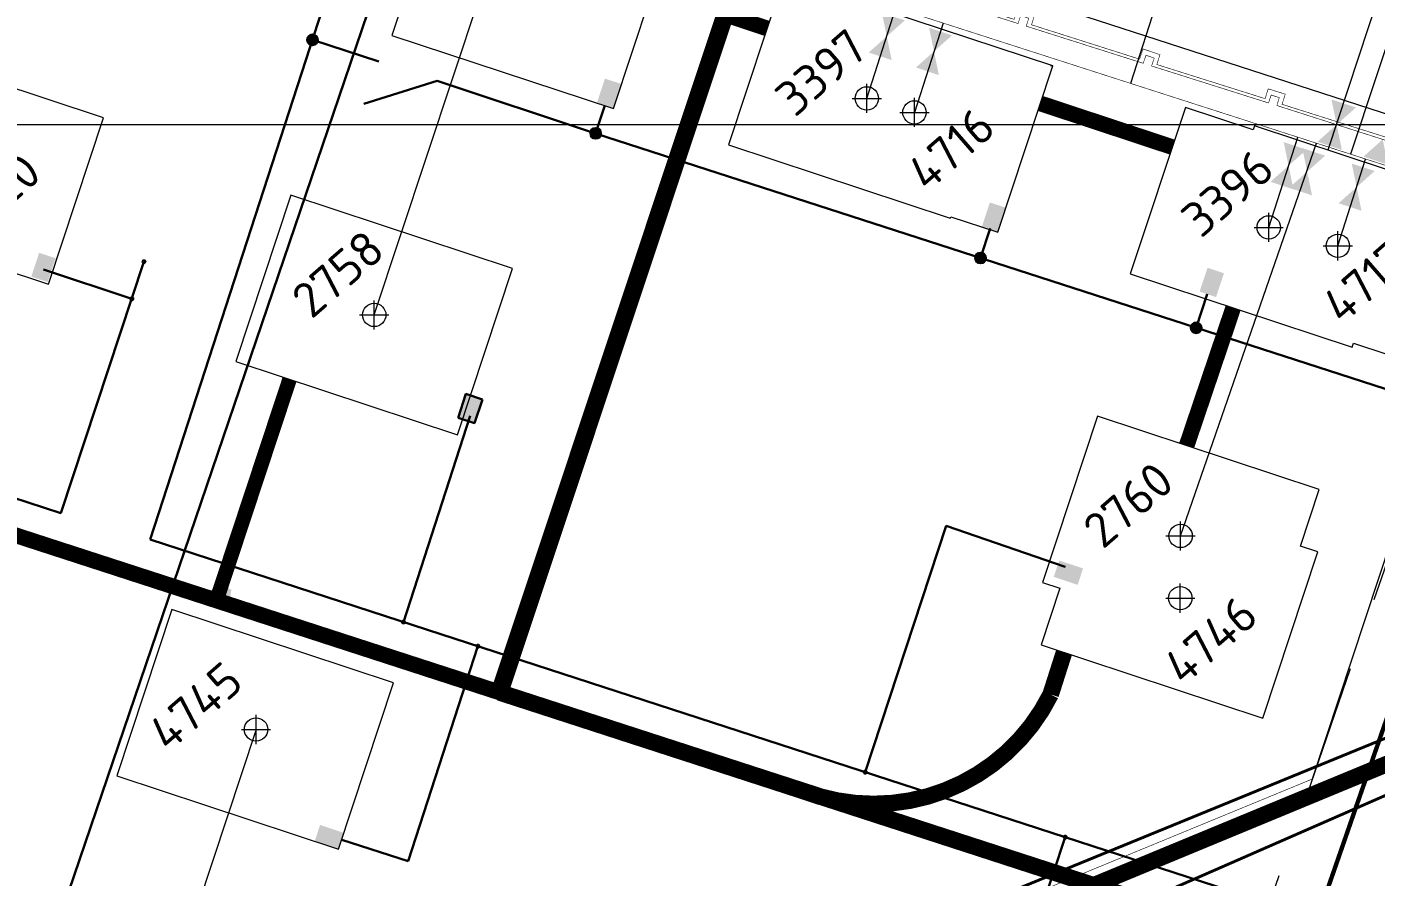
# Model space of a CAD drawing. Header units: millimetres. Extents: x 519 to 9564855, y -810 to 5021775.
# Drawn here: x 9541423.2 to 9541885.1, y 4996742.6 to 4997033.5 of the extents above; entities that cross this region are included whole.
import ezdxf

# ---------------------------------------------------------------- set-up
doc = ezdxf.new("R2010")
doc.units = ezdxf.units.MM
doc.header["$LTSCALE"] = 2
doc.header["$MEASUREMENT"] = 0
doc.header["$PDMODE"] = 2
doc.header["$PDSIZE"] = 5
doc.linetypes.add('92051501$0$DASHED', pattern=[0.75, 0.5, -0.25])
doc.linetypes.add('ACAD_ISO02W100', pattern=[15, 12, -3])
for name, color, linetype in [('42 доп. скв. на 2009 год', 96, 'Continuous'), ('Existing roads', 41, 'Continuous'), ('FIBERGLASS', 212, 'Continuous'), ('GRID_PULKOVO', 7, 'Continuous'), ('OilColl&Flowlines', 3, 'Continuous'), ('Stage 12 wells.Text&Frame', 52, 'Continuous'), ('Stage VII wells', 9, 'Continuous'), ('Скважины  2018 года', 7, 'Continuous'), ('Скважины 2019г.', 241, 'Continuous'), ('Скважины на 2020 год', 140, 'Continuous')]:
    doc.layers.add(name, color=color, linetype=linetype)
for name, color, linetype, lineweight in [('PPLINE_GAS', 4, 'GAS_LINE', 30), ('SteamInjInfrastructure', 25, 'Continuous', 100), ('WELLS(drilled after 2000y)', 6, 'Continuous', 40), ('Скв на 2025 допы от ХеКай', 204, 'Continuous', 0), ('Электро', 1, 'Continuous', 30), ('Электроснаб', 1, 'Continuous', 18), ('Электроснабжене', 1, 'Continuous', 18)]:
    doc.layers.add(name, color=color, linetype=linetype, lineweight=lineweight)
doc.styles.add('92051501$0$STANDARD', font='simplex.shx')
doc.styles.add('Elect', font='isocpeur.ttf')
doc.styles.add('GeoApp', font='', dxfattribs={"height": 1})
doc.styles.get('GeoApp').set_extended_font_data('D431', italic=True)
doc.linetypes.add('g5_121_g', pattern='A,4,-0.4,["Г",GeoApp,S=1,R=0,X=0,Y=-0.5],-1.2,12', length=17.6)
doc.linetypes.add('GAS_LINE', pattern='A,0.5,-0.2,["G",92051501$0$STANDARD,S=0.1,R=0,X=-0.1,Y=-0.05],-0.05', length=0.75)

msp = doc.modelspace()

# ---------------------------------------------------------------- hatches: boundary and pattern name
at = {"layer": 'Existing roads', "lineweight": 0}
msp.add_hatch(color=256, dxfattribs=at).paths.add_polyline_path([(9541498.08856, 4996831.40101, -0.406846034), (9541493.26706, 4996840.69705), (9541487.56625, 4996842.58334, -0.406846034), (9541478.15159, 4996837.99779)])
at = {"layer": 'Электро'}
h = msp.add_hatch(color=256, dxfattribs=at)
edge = h.paths.add_edge_path()
edge.add_arc((9541521.02683, 4997029.0921), 1.80448, 0, 360)
for points in [[(9541618.56027, 4997007.60632), (9541624.1725, 4997005.74933), (9541626.87973, 4997013.93119), (9541621.26749, 4997015.78818)], [(9541750.45326, 4996965.14857), (9541756.06549, 4996963.29159), (9541758.77272, 4996971.47345), (9541753.16048, 4996973.33043)], [(9541424.68174, 4996947.93001), (9541430.29397, 4996946.07302), (9541433.0012, 4996954.25488), (9541427.38896, 4996956.11187)], [(9541825.04162, 4996942.78412), (9541830.65386, 4996940.92714), (9541833.36109, 4996949.10899), (9541827.74885, 4996950.96598)], [(9541571.1025, 4996899.33539), (9541576.71473, 4996897.47841), (9541579.42196, 4996905.66026), (9541573.80972, 4996907.51725)], [(9541783.22865, 4996842.35763), (9541785.08563, 4996847.96986), (9541776.90378, 4996850.67709), (9541775.04679, 4996845.06485)]]:
    msp.add_hatch(color=256, dxfattribs=at).paths.add_polyline_path(points)
h = msp.add_hatch(color=256, dxfattribs=at)
edge = h.paths.add_edge_path()
edge.add_arc((9541618.071, 4996997.01867), 1.80448, 0, 360)
h = msp.add_hatch(color=256, dxfattribs=at)
edge = h.paths.add_edge_path()
edge.add_arc((9541749.96466, 4996954.31706), 1.80448, 0, 360)
h = msp.add_hatch(color=256, dxfattribs=at)
edge = h.paths.add_edge_path()
edge.add_arc((9541823.84379, 4996930.41303), 1.80448, 0, 360)
at = {"layer": 'Электро', "ltscale": 25}
msp.add_hatch(color=256, dxfattribs=at).paths.add_polyline_path([(9541523.64015, 4996760.06521), (9541521.78317, 4996754.45297), (9541529.96502, 4996751.74574), (9541531.82201, 4996757.35798)])
at = {"layer": 'Электроснаб', "lineweight": 0}
h = msp.add_hatch(color=1, dxfattribs=at)
edge = h.paths.add_edge_path()
edge.add_arc((9541521.02683, 4997029.0921), 1.80448, 0, 360)
for points in [[(9541618.56027, 4997007.60632), (9541624.1725, 4997005.74933), (9541626.87973, 4997013.93119), (9541621.26749, 4997015.78818)], [(9541750.45326, 4996965.14857), (9541756.06549, 4996963.29159), (9541758.77272, 4996971.47345), (9541753.16048, 4996973.33043)], [(9541424.68174, 4996947.93001), (9541430.29397, 4996946.07302), (9541433.0012, 4996954.25488), (9541427.38896, 4996956.11187)], [(9541825.04162, 4996942.78412), (9541830.65386, 4996940.92714), (9541833.36109, 4996949.10899), (9541827.74885, 4996950.96598)], [(9541571.1025, 4996899.33539), (9541576.71473, 4996897.47841), (9541579.42196, 4996905.66026), (9541573.80972, 4996907.51725)], [(9541783.22865, 4996842.35763), (9541785.08563, 4996847.96986), (9541776.90378, 4996850.67709), (9541775.04679, 4996845.06485)]]:
    msp.add_hatch(color=1, dxfattribs=at).paths.add_polyline_path(points)
h = msp.add_hatch(color=1, dxfattribs=at)
edge = h.paths.add_edge_path()
edge.add_arc((9541618.071, 4996997.01867), 1.80448, 0, 360)
h = msp.add_hatch(color=1, dxfattribs=at)
edge = h.paths.add_edge_path()
edge.add_arc((9541749.96466, 4996954.31706), 1.80448, 0, 360)
h = msp.add_hatch(color=1, dxfattribs=at)
edge = h.paths.add_edge_path()
edge.add_arc((9541823.84379, 4996930.41303), 1.80448, 0, 360)
at = {"layer": 'Электроснаб', "lineweight": 0, "ltscale": 25}
msp.add_hatch(color=1, dxfattribs=at).paths.add_polyline_path([(9541523.64015, 4996760.06521), (9541521.78317, 4996754.45297), (9541529.96502, 4996751.74574), (9541531.82201, 4996757.35798)])
at = {"layer": 'Электроснабжене', "lineweight": 0}
h = msp.add_hatch(color=1, dxfattribs=at)
edge = h.paths.add_edge_path()
edge.add_arc((9541521.02683, 4997029.0921), 1.80448, 0, 360)
for points in [[(9541618.56027, 4997007.60632), (9541624.1725, 4997005.74933), (9541626.87973, 4997013.93119), (9541621.26749, 4997015.78818)], [(9541750.45326, 4996965.14857), (9541756.06549, 4996963.29159), (9541758.77272, 4996971.47345), (9541753.16048, 4996973.33043)], [(9541424.68174, 4996947.93001), (9541430.29397, 4996946.07302), (9541433.0012, 4996954.25488), (9541427.38896, 4996956.11187)], [(9541825.04162, 4996942.78412), (9541830.65386, 4996940.92714), (9541833.36109, 4996949.10899), (9541827.74885, 4996950.96598)], [(9541571.1025, 4996899.33539), (9541576.71473, 4996897.47841), (9541579.42196, 4996905.66026), (9541573.80972, 4996907.51725)], [(9541783.22865, 4996842.35763), (9541785.08563, 4996847.96986), (9541776.90378, 4996850.67709), (9541775.04679, 4996845.06485)]]:
    msp.add_hatch(color=1, dxfattribs=at).paths.add_polyline_path(points)
h = msp.add_hatch(color=1, dxfattribs=at)
edge = h.paths.add_edge_path()
edge.add_arc((9541618.071, 4996997.01867), 1.80448, 0, 360)
h = msp.add_hatch(color=1, dxfattribs=at)
edge = h.paths.add_edge_path()
edge.add_arc((9541749.96466, 4996954.31706), 1.80448, 0, 360)
h = msp.add_hatch(color=1, dxfattribs=at)
edge = h.paths.add_edge_path()
edge.add_arc((9541823.84379, 4996930.41303), 1.80448, 0, 360)
at = {"layer": 'Электроснабжене', "lineweight": 0, "ltscale": 25}
msp.add_hatch(color=1, dxfattribs=at).paths.add_polyline_path([(9541523.64015, 4996760.06521), (9541521.78317, 4996754.45297), (9541529.96502, 4996751.74574), (9541531.82201, 4996757.35798)])

# ---------------------------------------------------------------- linework, layer by layer
at = {"layer": '42 доп. скв. на 2009 год', "color": 0, "linetype": 'ByBlock', "lineweight": 0}
for points in [[(9541698.56049, 4997044.72817), (9541682.43745, 4997050.06299), (9541663.58202, 4996993.07759), (9541739.56255, 4996967.93701), (9541739.73951, 4996968.47183)], [(9541843.37761, 4996998.17324), (9541820.13745, 4997005.86299), (9541801.28202, 4996948.87759), (9541877.26255, 4996923.73701), (9541877.72239, 4996925.12676)]]:
    msp.add_lwpolyline(points, dxfattribs=at)
for centre in [(9541711, 4997009), (9541848.7, 4996964.8)]:
    msp.add_circle(centre, 4, dxfattribs=at)
for p in [(9541711, 4997009), (9541848.7, 4996964.8)]:
    msp.add_point(p, dxfattribs=at)
at = {"layer": 'Existing roads', "color": 3, "linetype": 'ByBlock', "lineweight": 0, "ltscale": 80}
for p, q in [((9541872.4, 4996958.5), (9541881.90595, 4996988.23125, -4.30139)), ((9541501.7, 4996792.8), (9541413.10287, 4996524.20497, 0))]:
    msp.add_line(p, q, dxfattribs=at)
at = {"layer": 'Existing roads', "lineweight": 0, "flags": 128}
for points, const_width in [([(9540267.34375, 4997233.27584), (9541585.13687, 4996805.49896)], 5.4), ([(9541513.19822, 4996912.78401), (9541488.12007, 4996836.99218)], 5), ([(9542146.78766, 4996887.54136), (9541292.14536, 4996533.95338)], 5.7), ([(9541688.76596, 4996771.85929), (9542860.23265, 4996391.58233)], 5.7)]:
    msp.add_lwpolyline(points, dxfattribs=dict(at, const_width=const_width))
at = {"layer": 'Existing roads', "linetype": 'ByBlock', "lineweight": 0, "const_width": 6, "flags": 128}
msp.add_lwpolyline([(9541682.02484, 4997096.52595), (9541585.13687, 4996805.49896)], dxfattribs=at)
at = {"layer": 'Existing roads', "lineweight": 0, "const_width": 5.4}
for points in [[(9541662.45007, 4997037.72827), (9541676.78653, 4997032.9846)], [(9541770.46397, 4997007.26582), (9541815.65408, 4996992.31323)], [(9541820.57892, 4996890.05737), (9541836.5217, 4996937.21742)]]:
    msp.add_lwpolyline(points, dxfattribs=at)
at = {"layer": 'Existing roads', "lineweight": 0, "const_width": 5.7, "flags": 128}
msp.add_lwpolyline([(9541585.13687, 4996805.49896), (9541688.76596, 4996771.85929, 0.387144355), (9541773.97647, 4996804.79071), (9541778.56771, 4996819.16836)], format="xyb", dxfattribs=at)
at = {"layer": 'FIBERGLASS', "color": 5, "linetype": '92051501$0$DASHED', "lineweight": 0, "ltscale": 50}
msp.add_line((9542194.14782, 4997735.41625), (9541382.08701, 4995377.79909), dxfattribs=at)
at = {"layer": 'FIBERGLASS', "lineweight": 0, "const_width": 1}
msp.add_lwpolyline([(9537068.05, 4997002.22187), (9537981.72, 4996708.3), (9538034.79, 4996874.91), (9539300, 4996482.3), (9539854.3, 4997038.3), (9541302.5903, 4996549.89746), (9542161.1, 4996901.3), (9542450.6, 4996805.7), (9542706.4, 4996882.9), (9542843.8, 4997304.1), (9543427.4, 4997108.5), (9543551.3, 4997487.2), (9544168.068, 4997275.346), (9544226.79603, 4997449.75375)], dxfattribs=at)
at = {"layer": 'FIBERGLASS', "lineweight": 0, "ltscale": 5, "const_width": 1}
msp.add_lwpolyline([(9541202.46, 4996731.86), (9541157.86089, 4996595.43189), (9541344.59256, 4996532.15575), (9542055.29603, 4996843.09363), (9542442.74738, 4996715.71339), (9542720.61, 4996868.84), (9542838.83, 4997229.37), (9543081.81, 4997149.7), (9543145.77, 4997182.12), (9543440.72, 4997085.62), (9543558.29, 4997444.97), (9544154.46845, 4997245.2615), (9544223.59731, 4997450.79678)], dxfattribs=at)
at = {"layer": 'GRID_PULKOVO', "lineweight": 0}
msp.add_line((9533000, 4997000), (9548000, 4997000), dxfattribs=at)
at = {"layer": 'OilColl&Flowlines', "lineweight": 0, "ltscale": 40}
for p, q in [((9541916.3, 4997134.4), (9541868.93692, 4996991.25803)), ((9541711, 4997009), (9541720.97246, 4997040.00087)), ((9541848.7, 4996964.8), (9541858.64454, 4996995.71406))]:
    msp.add_line(p, q, dxfattribs=at)
at = {"layer": 'OilColl&Flowlines', "linetype": 'ByBlock', "lineweight": 0}
for p, q in [((9541542.2, 4996934.8), (9541590.88187, 4997081.88165)), ((9541818.5, 4996859.1), (9541865.08308, 4996993.61072, -4.07551))]:
    msp.add_line(p, q, dxfattribs=at)
at = {"layer": 'OilColl&Flowlines', "lineweight": 0}
msp.add_line((9541737.12118, 4997034.8061, -2.34572), (9541727.3, 4997004.2), dxfattribs=at)
at = {"layer": 'OilColl&Flowlines', "lineweight": 0, "ltscale": 40, "const_width": 0.2}
msp.add_lwpolyline([(9541563.46, 4997090.67), (9542471.25098, 4996798.64879)], dxfattribs=at)
at = {"layer": 'OilColl&Flowlines', "linetype": 'ByBlock', "lineweight": 0}
for points in [[(9541724.00711, 4997035.72756), (9541717.82708, 4997030.223), (9541716.15, 4997038.32734)], [(9541719.50417, 4997022.11866), (9541711.64706, 4997024.71843), (9541717.82708, 4997030.223)], [(9541740.18179, 4997030.58955, -1.60067), (9541734.00177, 4997025.08498, -1.60067), (9541732.32469, 4997033.18932, -1.60067)], [(9541735.67885, 4997016.98064, -1.60067), (9541727.82175, 4997019.58041, -1.60067), (9541734.00177, 4997025.08498, -1.60067)], [(9541861.67918, 4996991.44075), (9541855.49916, 4996985.93619), (9541853.82208, 4996994.04053)], [(9541868.0556, 4996989.38957, -3.77456), (9541861.87557, 4996983.885, -3.77456), (9541860.19849, 4996991.98934, -3.77456)], [(9541857.17624, 4996977.83185), (9541849.31914, 4996980.43162), (9541855.49916, 4996985.93619)], [(9541885.00392, 4996984.09624, -2.90678), (9541878.82389, 4996978.59168, -2.90678), (9541877.14681, 4996986.69602, -2.90678)], [(9541863.55266, 4996975.78066, -3.77456), (9541855.69555, 4996978.38043, -3.77456), (9541861.87557, 4996983.885, -3.77456)], [(9541880.50098, 4996970.48734, -2.90678), (9541872.64387, 4996973.08711, -2.90678), (9541878.82389, 4996978.59168, -2.90678)]]:
    msp.add_solid(points, dxfattribs=at)
at = {"layer": 'OilColl&Flowlines', "lineweight": 0}
for points in [[(9541878.58192, 4997005.87475), (9541871.98629, 4997000), (9541870.19642, 4997008.64936)], [(9541873.77615, 4996991.35064), (9541865.39065, 4996994.12525), (9541871.98629, 4997000)], [(9541889.56015, 4996986.29506), (9541881.17465, 4996989.06967), (9541887.77028, 4996994.94442)]]:
    msp.add_solid(points, dxfattribs=at)
at = {"layer": 'PPLINE_GAS', "color": 4, "linetype": 'GAS_LINE', "lineweight": 0, "ltscale": 25}
msp.add_line((9541575.96726, 4997105.29839), (9542148.94604, 4996919.2536), dxfattribs=at)
at = {"layer": 'PPLINE_GAS', "color": 4, "linetype": 'GAS_LINE', "lineweight": 0, "ltscale": 80}
msp.add_line((9541773.90422, 4997020.31411, 0.01539), (9541774.6969, 4997020.05869, 0.01545), dxfattribs=at)
at = {"layer": 'PPLINE_GAS', "linetype": 'g5_121_g'}
msp.add_lwpolyline([(9534778.5479, 4998536.78098), (9534874.18051, 4998503.20616), (9535072.84513, 4998402.39372), (9535451.90206, 4998298.75678), (9537303.35592, 4997704.5983), (9537377.97521, 4997927.57471), (9538200.14956, 4997654.43587), (9538214.55082, 4997649.50142), (9538234.24131, 4997643.04917), (9538590.1015, 4997520.55902), (9539125.3331, 4997334.13457), (9539210.91174, 4997304.42884), (9539345.38339, 4997257.75155), (9539456.46224, 4997220.86465), (9539620.38329, 4997166.42999), (9539867.53158, 4997084.35735), (9540014.59686, 4997034.46686), (9540009.45675, 4997018.26256), (9541300.177, 4996571.493), (9541398.857, 4996623.815), (9541532.03867, 4997015.00349), (9541563.89422, 4997108.93401), (9541575.96726, 4997105.29839)], dxfattribs=at)
at = {"layer": 'Stage 12 wells.Text&Frame', "color": 0, "linetype": 'ByBlock', "lineweight": 0}
for points in [[(9541548.21936, 4997030.56684), (9541624.16255, 4997005.53701), (9541643.01798, 4997062.52241), (9541567.03745, 4997087.66299), (9541548.21936, 4997030.56684)], [(9541739.73951, 4996968.47183), (9541755.86255, 4996963.13701), (9541774.71798, 4997020.12241), (9541698.73745, 4997045.26299), (9541698.56049, 4997044.72817)], [(9541377.3992, 4996962.9278), (9541430.56255, 4996945.33701), (9541449.41798, 4997002.32241), (9541373.43745, 4997027.46299), (9541369.8008, 4997016.4722)], [(9541877.72239, 4996925.12676), (9541900.96255, 4996917.43701), (9541919.81798, 4996974.42241), (9541843.83745, 4996999.56299), (9541843.37761, 4996998.17324)]]:
    msp.add_lwpolyline(points, dxfattribs=at)
msp.add_lwpolyline([(9541453.98202, 4996776.87759), (9541529.96255, 4996751.73701), (9541548.81798, 4996808.72241), (9541472.83745, 4996833.86299)], close=True, dxfattribs=at)
for centre in [(9541727.3, 4997004.2), (9541872.4, 4996958.5), (9541501.7, 4996792.8)]:
    msp.add_circle(centre, 4, dxfattribs=at)
for p in [(9541727.3, 4997004.2), (9541872.4, 4996958.5), (9541501.7, 4996792.8)]:
    msp.add_point(p, dxfattribs=at)
at = {"layer": 'Stage VII wells', "color": 0, "linetype": 'ByBlock', "lineweight": 0}
msp.add_lwpolyline([(9541859.5865, 4996855.58503), (9541866.01798, 4996875.02241), (9541790.03745, 4996900.16299), (9541771.18202, 4996843.1776), (9541777.1135, 4996841.21498)], dxfattribs=at)
msp.add_circle((9541818.5, 4996859.1), 4, dxfattribs=at)
at = {"layer": 'Stage VII wells', "color": 0, "linetype": 'ByBlock', "lineweight": 0, "ltscale": 80}
msp.add_point((9541818.5, 4996859.1), dxfattribs=at)
at = {"layer": 'SteamInjInfrastructure', "linetype": 'ByBlock', "lineweight": 0, "ltscale": 80}
msp.add_line((9542173.65451, 4997715.9035), (9541863.62092, 4996775.81336), dxfattribs=at)
at = {"layer": 'SteamInjInfrastructure', "linetype": 'ByBlock', "lineweight": 0, "ltscale": 50, "const_width": 0.2}
msp.add_lwpolyline([(9541863.62092, 4996775.81336), (9541303.01305, 4996544.91028), (9541291.432, 4996540.01743), (9539857.77275, 4997015.6458), (9539305.61544, 4996462.66765)], dxfattribs=at)
at = {"layer": 'WELLS(drilled after 2000y)', "color": 6, "lineweight": 0, "const_width": 0.2, "elevation": -24.66909}
msp.add_lwpolyline([(9541890.21, 4996995.268), (9541853.27426, 4997006.97072), (9541854.376, 4997010.448), (9541848.51827, 4997012.27753), (9541847.464, 4997008.902), (9541810.36144, 4997020.59746), (9541811.428, 4997023.981), (9541805.63837, 4997025.93054), (9541804.463, 4997022.44), (9541767.41991, 4997034.20851), (9541768.505, 4997037.624), (9541762.59163, 4997039.50735), (9541761.49595, 4997036.06038), (9541724.60068, 4997047.78819), (9541725.689, 4997051.212), (9541719.79229, 4997053.11593), (9541718.69, 4997049.702), (9541700.275, 4997055.51), (9541701.659, 4997060.136), (9541696.073, 4997061.919), (9541694.33495, 4997056.18202), (9541565.48321, 4997096.91561)], dxfattribs=at)
at = {"layer": 'WELLS(drilled after 2000y)', "color": 6, "lineweight": 0, "const_width": 0.2}
msp.add_lwpolyline([(9541891.50495, 4996993.74821), (9541851.496, 4997006.563), (9541852.322, 4997009.248), (9541849.54409, 4997010.16239), (9541848.646, 4997007.434), (9541808.56194, 4997020.10318), (9541809.4976, 4997022.79099), (9541806.64963, 4997023.7824), (9541805.688, 4997021.02), (9541765.62078, 4997033.74377), (9541766.477, 4997036.44), (9541763.72405, 4997037.37088), (9541762.803, 4997034.647), (9541722.76501, 4997047.30731), (9541723.631, 4997050.046), (9541720.85909, 4997050.96345), (9541719.959, 4997048.244), (9541694.33495, 4997056.18202)], dxfattribs=at)
at = {"layer": 'WELLS(drilled after 2000y)', "color": 0, "linetype": 'ByBlock', "lineweight": 0}
msp.add_lwpolyline([(9541494.78202, 4996918.8776), (9541570.76255, 4996893.73702), (9541589.61798, 4996950.72241), (9541513.63745, 4996975.86299)], close=True, dxfattribs=at)
msp.add_circle((9541542.2, 4996934.8), 4, dxfattribs=at)
at = {"layer": 'WELLS(drilled after 2000y)', "color": 0, "linetype": 'ByBlock', "lineweight": 0, "ltscale": 5}
msp.add_point((9541542.2, 4996934.8), dxfattribs=at)
at = {"layer": 'Скв на 2025 допы от ХеКай', "color": 244, "linetype": 'ACAD_ISO02W100', "lineweight": 0, "true_color": 0x991b1e, "const_width": 1.5, "elevation": 23.89046}
msp.add_lwpolyline([(9539371.99663, 4997269.22699), (9539639.56304, 4997181.37805), (9539953.29769, 4997078.30478), (9540678.73072, 4996840.1926), (9540701.13885, 4996795.87752), (9540805.94244, 4996761.46782), (9540850.25751, 4996783.87595), (9541778.96857, 4996478.95625), (9541933.60866, 4996924.71284), (9541959.59701, 4997000.01304), (9541984.406, 4997071.89607), (9542017.0262, 4997166.41176), (9542028.623, 4997200.01304), (9542056.87793, 4997285.92151), (9542079.72467, 4997355.5053), (9542077.25468, 4997367.30989), (9542097.18736, 4997428.05079), (9542106.17218, 4997436.09083), (9542151.59188, 4997574.39346), (9542047.08076, 4997608.70716), (9542065.79733, 4997665.7132), (9542054.72165, 4997718.62031), (9542078.12789, 4997789.91), (9542071.12629, 4997792.23624)], dxfattribs=at)
at = {"layer": 'Скважины  2018 года', "color": 3, "lineweight": 0, "ltscale": 50}
msp.add_line((9541868.1, 4997221.6), (9541801.36369, 4997014.14035), dxfattribs=at)
at = {"layer": 'Скважины 2019г.', "color": 3, "linetype": 'ByBlock', "lineweight": 0, "ltscale": 50}
msp.add_line((9541944.21696, 4997194.38581), (9541876.76755, 4996989.88419), dxfattribs=at)
at = {"layer": 'Скважины 2019г.', "color": 0, "linetype": 'ByBlock', "lineweight": 0}
msp.add_point((9541818.4, 4996837.8), dxfattribs=at)
at = {"layer": 'Скважины на 2020 год', "color": 0, "linetype": 'ByBlock', "lineweight": 0}
msp.add_lwpolyline([(9541777.1135, 4996841.21498), (9541770.68202, 4996821.7776), (9541846.66254, 4996796.63702), (9541865.51798, 4996853.62241), (9541859.5865, 4996855.58503)], dxfattribs=at)
msp.add_circle((9541818.4, 4996837.8), 4, dxfattribs=at)
at = {"layer": 'Электро'}
for p, q in [((9541620.89875, 4997336.46532), (9541465.37938, 4996857.82594)), ((9540687.91936, 4997109.3692), (9541434.86198, 4996866.89523, 0)), ((9541543.72515, 4997021.61118, 0), (9541521.02683, 4997029.0921)), ((9541563.7864, 4997014.97521, 0), (9541538.59995, 4997007.12323)), ((9541618.071, 4996997.01867, 0), (9541563.7864, 4997014.97521, 0)), ((9541621.21233, 4997006.51246), (9541618.071, 4996997.01867, 0)), ((9542667.92493, 4996657.12022, 0), (9541618.071, 4996997.01867, 0)), ((9541753.22078, 4996964.37657), (9541749.96746, 4996954.32572, 0)), ((9541463.29608, 4996953.05762, 0), (9541434.86183, 4996866.89477, 0)), ((9541428.82575, 4996950.38824), (9541459.16674, 4996940.34883, 0)), ((9541827.57841, 4996941.95085), (9541823.84379, 4996930.41303, 0)), ((9541573.62999, 4996907.75028, 0), (9541570.92276, 4996899.56842, 0)), ((9541579.24222, 4996905.89329, 0), (9541573.62999, 4996907.75028, 0)), ((9541576.53499, 4996897.71143, 0), (9541579.24222, 4996905.89329, 0)), ((9541552.20141, 4996829.61624, 0), (9541575.07447, 4996900.29496, 0)), ((9541570.92276, 4996899.56842, 0), (9541576.53499, 4996897.71143, 0)), ((9541465.37938, 4996857.82594), (9541550.99503, 4996830.00823, 0)), ((9541577.74586, 4996821.31638, 0), (9541553.80923, 4996747.64701, 0)), ((9541531.05549, 4996755.04015), (9541553.80923, 4996747.64701, 0)), ((9541778.98463, 4996755.92701, 0), (9541741.12605, 4996641.85033))]:
    msp.add_line(p, q, dxfattribs=at)
at = {"layer": 'Электро', "ltscale": 0.5}
for q in [(9541710.46426, 4996778.21385, 0), (9541778.99625, 4996848.54894)]:
    msp.add_line((9541738.19227, 4996862.54543), q, dxfattribs=at)
at = {"layer": 'Электро', "ltscale": 25}
msp.add_line((9541550.99503, 4996830.00823, 0), (9542262.59777, 4996598.78542, 0), dxfattribs=at)
at = {"layer": 'Электро'}
for centre in [(9541521.02683, 4997029.0921), (9541618.071, 4996997.01867, 0), (9541749.96466, 4996954.31706, 0), (9541823.84379, 4996930.41303, 0)]:
    msp.add_circle(centre, 1.80448, dxfattribs=at)
for centre, start, end in [((9541463.29608, 4996953.05762, 0), 162, 342), ((9541463.29608, 4996953.05762, 0), 342, 162), ((9541459.16674, 4996940.34883, 0), 162.0000001, 342.0000001), ((9541459.16674, 4996940.34883, 0), 342.0000001, 162.0000001), ((9541552.20141, 4996829.61624, 0), 162, 342), ((9541552.20141, 4996829.61624, 0), 342, 162), ((9541577.74457, 4996821.31242, 0), 162, 342), ((9541577.74457, 4996821.31242, 0), 342, 162), ((9541710.46426, 4996778.21385, 0), 162.0000001, 342.0000001), ((9541710.46426, 4996778.21385, 0), 342.0000001, 162.0000001), ((9541778.98463, 4996755.92701, 0), 162, 342), ((9541778.98463, 4996755.92701, 0), 342, 162)]:
    msp.add_arc(centre, 0.5, start, end, dxfattribs=at)
at = {"layer": 'Электроснаб', "color": 1, "linetype": 'ByBlock', "lineweight": 0}
for p, q in [((9541620.89875, 4997336.46532), (9541465.37938, 4996857.82594)), ((9540687.91936, 4997109.3692), (9541434.86198, 4996866.89523, 0)), ((9541543.72515, 4997021.61118, 0), (9541521.02683, 4997029.0921)), ((9541563.7864, 4997014.97521, 0), (9541538.59995, 4997007.12323)), ((9541618.071, 4996997.01867, 0), (9541563.7864, 4997014.97521, 0)), ((9542667.92493, 4996657.12022, 0), (9541618.071, 4996997.01867, 0)), ((9541552.20141, 4996829.61624, 0), (9541575.07447, 4996900.29496, 0)), ((9541465.37938, 4996857.82594), (9541550.99503, 4996830.00823, 0))]:
    msp.add_line(p, q, dxfattribs=at)
at = {"layer": 'Электроснаб', "color": 1, "lineweight": 0}
for p, q in [((9541621.21233, 4997006.51246), (9541618.071, 4996997.01867, 0)), ((9541753.22078, 4996964.37657), (9541749.96746, 4996954.32572, 0)), ((9541463.29608, 4996953.05762, 0), (9541434.86183, 4996866.89477, 0)), ((9541428.82575, 4996950.38824), (9541459.16674, 4996940.34883, 0)), ((9541827.57841, 4996941.95085), (9541823.84379, 4996930.41303, 0)), ((9541573.62999, 4996907.75028, 0), (9541570.92276, 4996899.56842, 0)), ((9541579.24222, 4996905.89329, 0), (9541573.62999, 4996907.75028, 0)), ((9541576.53499, 4996897.71143, 0), (9541579.24222, 4996905.89329, 0)), ((9541570.92276, 4996899.56842, 0), (9541576.53499, 4996897.71143, 0)), ((9541577.74586, 4996821.31638, 0), (9541553.80923, 4996747.64701, 0)), ((9541531.05549, 4996755.04015), (9541553.80923, 4996747.64701, 0)), ((9541778.98463, 4996755.92701, 0), (9541741.12605, 4996641.85033))]:
    msp.add_line(p, q, dxfattribs=at)
at = {"layer": 'Электроснаб', "color": 1, "lineweight": 0, "ltscale": 0.5}
for q in [(9541710.46426, 4996778.21385, 0), (9541778.99625, 4996848.54894)]:
    msp.add_line((9541738.19227, 4996862.54543), q, dxfattribs=at)
at = {"layer": 'Электроснаб', "color": 1, "linetype": '92051501$0$DASHED', "lineweight": 0, "ltscale": 25}
msp.add_line((9541550.99503, 4996830.00823, 0), (9542262.59777, 4996598.78542, 0), dxfattribs=at)
at = {"layer": 'Электроснаб', "color": 1, "lineweight": 0}
for centre in [(9541521.02683, 4997029.0921), (9541618.071, 4996997.01867, 0), (9541749.96466, 4996954.31706, 0), (9541823.84379, 4996930.41303, 0)]:
    msp.add_circle(centre, 1.80448, dxfattribs=at)
for centre, start, end in [((9541463.29608, 4996953.05762, 0), 162, 342), ((9541463.29608, 4996953.05762, 0), 342, 162), ((9541459.16674, 4996940.34883, 0), 162.0000001, 342.0000001), ((9541459.16674, 4996940.34883, 0), 342.0000001, 162.0000001), ((9541552.20141, 4996829.61624, 0), 162, 342), ((9541552.20141, 4996829.61624, 0), 342, 162), ((9541577.74457, 4996821.31242, 0), 162, 342), ((9541577.74457, 4996821.31242, 0), 342, 162), ((9541710.46426, 4996778.21385, 0), 162.0000001, 342.0000001), ((9541710.46426, 4996778.21385, 0), 342.0000001, 162.0000001), ((9541778.98463, 4996755.92701, 0), 162, 342), ((9541778.98463, 4996755.92701, 0), 342, 162)]:
    msp.add_arc(centre, 0.5, start, end, dxfattribs=at)
at = {"layer": 'Электроснабжене', "color": 1, "linetype": 'ByBlock', "lineweight": 0}
for p, q in [((9541620.89875, 4997336.46532), (9541465.37938, 4996857.82594)), ((9540687.91936, 4997109.3692), (9541434.86198, 4996866.89523, 0)), ((9541543.72515, 4997021.61118, 0), (9541521.02683, 4997029.0921)), ((9541563.7864, 4997014.97521, 0), (9541538.59995, 4997007.12323)), ((9541618.071, 4996997.01867, 0), (9541563.7864, 4997014.97521, 0)), ((9542667.92493, 4996657.12022, 0), (9541618.071, 4996997.01867, 0)), ((9541552.20141, 4996829.61624, 0), (9541575.07447, 4996900.29496, 0)), ((9541465.37938, 4996857.82594), (9541552.20187, 4996829.61767, 0))]:
    msp.add_line(p, q, dxfattribs=at)
at = {"layer": 'Электроснабжене', "color": 1, "lineweight": 0}
for p, q in [((9541621.21233, 4997006.51246), (9541618.071, 4996997.01867, 0)), ((9541753.22078, 4996964.37657), (9541749.96746, 4996954.32572, 0)), ((9541463.29608, 4996953.05762, 0), (9541434.86183, 4996866.89477, 0)), ((9541428.82575, 4996950.38824), (9541459.16674, 4996940.34883, 0)), ((9541827.57841, 4996941.95085), (9541823.84379, 4996930.41303, 0)), ((9541573.62999, 4996907.75028, 0), (9541570.92276, 4996899.56842, 0)), ((9541579.24222, 4996905.89329, 0), (9541573.62999, 4996907.75028, 0)), ((9541576.53499, 4996897.71143, 0), (9541579.24222, 4996905.89329, 0)), ((9541570.92276, 4996899.56842, 0), (9541576.53499, 4996897.71143, 0)), ((9541577.74586, 4996821.31638, 0), (9541553.80923, 4996747.64701, 0)), ((9541531.05549, 4996755.04015), (9541553.80923, 4996747.64701, 0)), ((9541778.98463, 4996755.92701, 0), (9541741.12605, 4996641.85033))]:
    msp.add_line(p, q, dxfattribs=at)
at = {"layer": 'Электроснабжене', "color": 1, "lineweight": 0, "ltscale": 0.5}
for q in [(9541710.46426, 4996778.21385, 0), (9541778.99625, 4996848.54894)]:
    msp.add_line((9541738.19227, 4996862.54543), q, dxfattribs=at)
at = {"layer": 'Электроснабжене', "color": 1, "lineweight": 0, "ltscale": 25}
msp.add_line((9541552.20187, 4996829.61767, 0), (9542262.59777, 4996598.78542, 0), dxfattribs=at)
at = {"layer": 'Электроснабжене', "color": 1, "lineweight": 0}
for centre in [(9541521.02683, 4997029.0921), (9541618.071, 4996997.01867, 0), (9541749.96466, 4996954.31706, 0), (9541823.84379, 4996930.41303, 0)]:
    msp.add_circle(centre, 1.80448, dxfattribs=at)
for centre, start, end in [((9541463.29608, 4996953.05762, 0), 162, 342), ((9541463.29608, 4996953.05762, 0), 342, 162), ((9541459.16674, 4996940.34883, 0), 162.0000001, 342.0000001), ((9541459.16674, 4996940.34883, 0), 342.0000001, 162.0000001), ((9541710.46426, 4996778.21385, 0), 162.0000001, 342.0000001), ((9541710.46426, 4996778.21385, 0), 342.0000001, 162.0000001), ((9541778.98463, 4996755.92701, 0), 162, 342), ((9541778.98463, 4996755.92701, 0), 342, 162)]:
    msp.add_arc(centre, 0.5, start, end, dxfattribs=at)

# ---------------------------------------------------------------- texts
at = {"layer": '42 доп. скв. на 2009 год', "color": 0, "linetype": 'ByBlock', "lineweight": 0, "style": 'Elect'}
for s, p in [('3397', (9541686.37941, 4997002.22063)), ('3396', (9541825.5172, 4996960.77387))]:
    msp.add_text(s, height=12, rotation=41, dxfattribs=at).set_placement(p)
at = {"layer": 'Stage 12 wells.Text&Frame', "color": 0, "linetype": 'ByBlock', "lineweight": 0, "style": 'Elect'}
for s, p in [('4716', (9541731.64996, 4996976.60013)), ('4420', (9541402.9982, 4996959.52872)), ('4717', (9541873.77382, 4996931.16259)), ('4745', (9541471.59125, 4996784.65229))]:
    msp.add_text(s, height=12, rotation=41, dxfattribs=at).set_placement(p)
at = {"layer": 'Stage VII wells', "color": 0, "linetype": 'ByBlock', "lineweight": 0, "style": 'Elect'}
msp.add_text('2760', height=12, rotation=41, dxfattribs=at).set_placement((9541791.86751, 4996854.27899))
at = {"layer": 'WELLS(drilled after 2000y)', "color": 0, "linetype": 'ByBlock', "lineweight": 0, "style": 'Elect'}
msp.add_text('2758', height=12, rotation=41, dxfattribs=at).set_placement((9541520.71123, 4996933.10704))
at = {"layer": 'Скважины на 2020 год', "color": 0, "linetype": 'ByBlock', "lineweight": 0, "style": 'Elect'}
msp.add_text('4746', height=12, rotation=41, dxfattribs=at).set_placement((9541819.42663, 4996807.3805))

doc.saveas('drawing.dxf')
